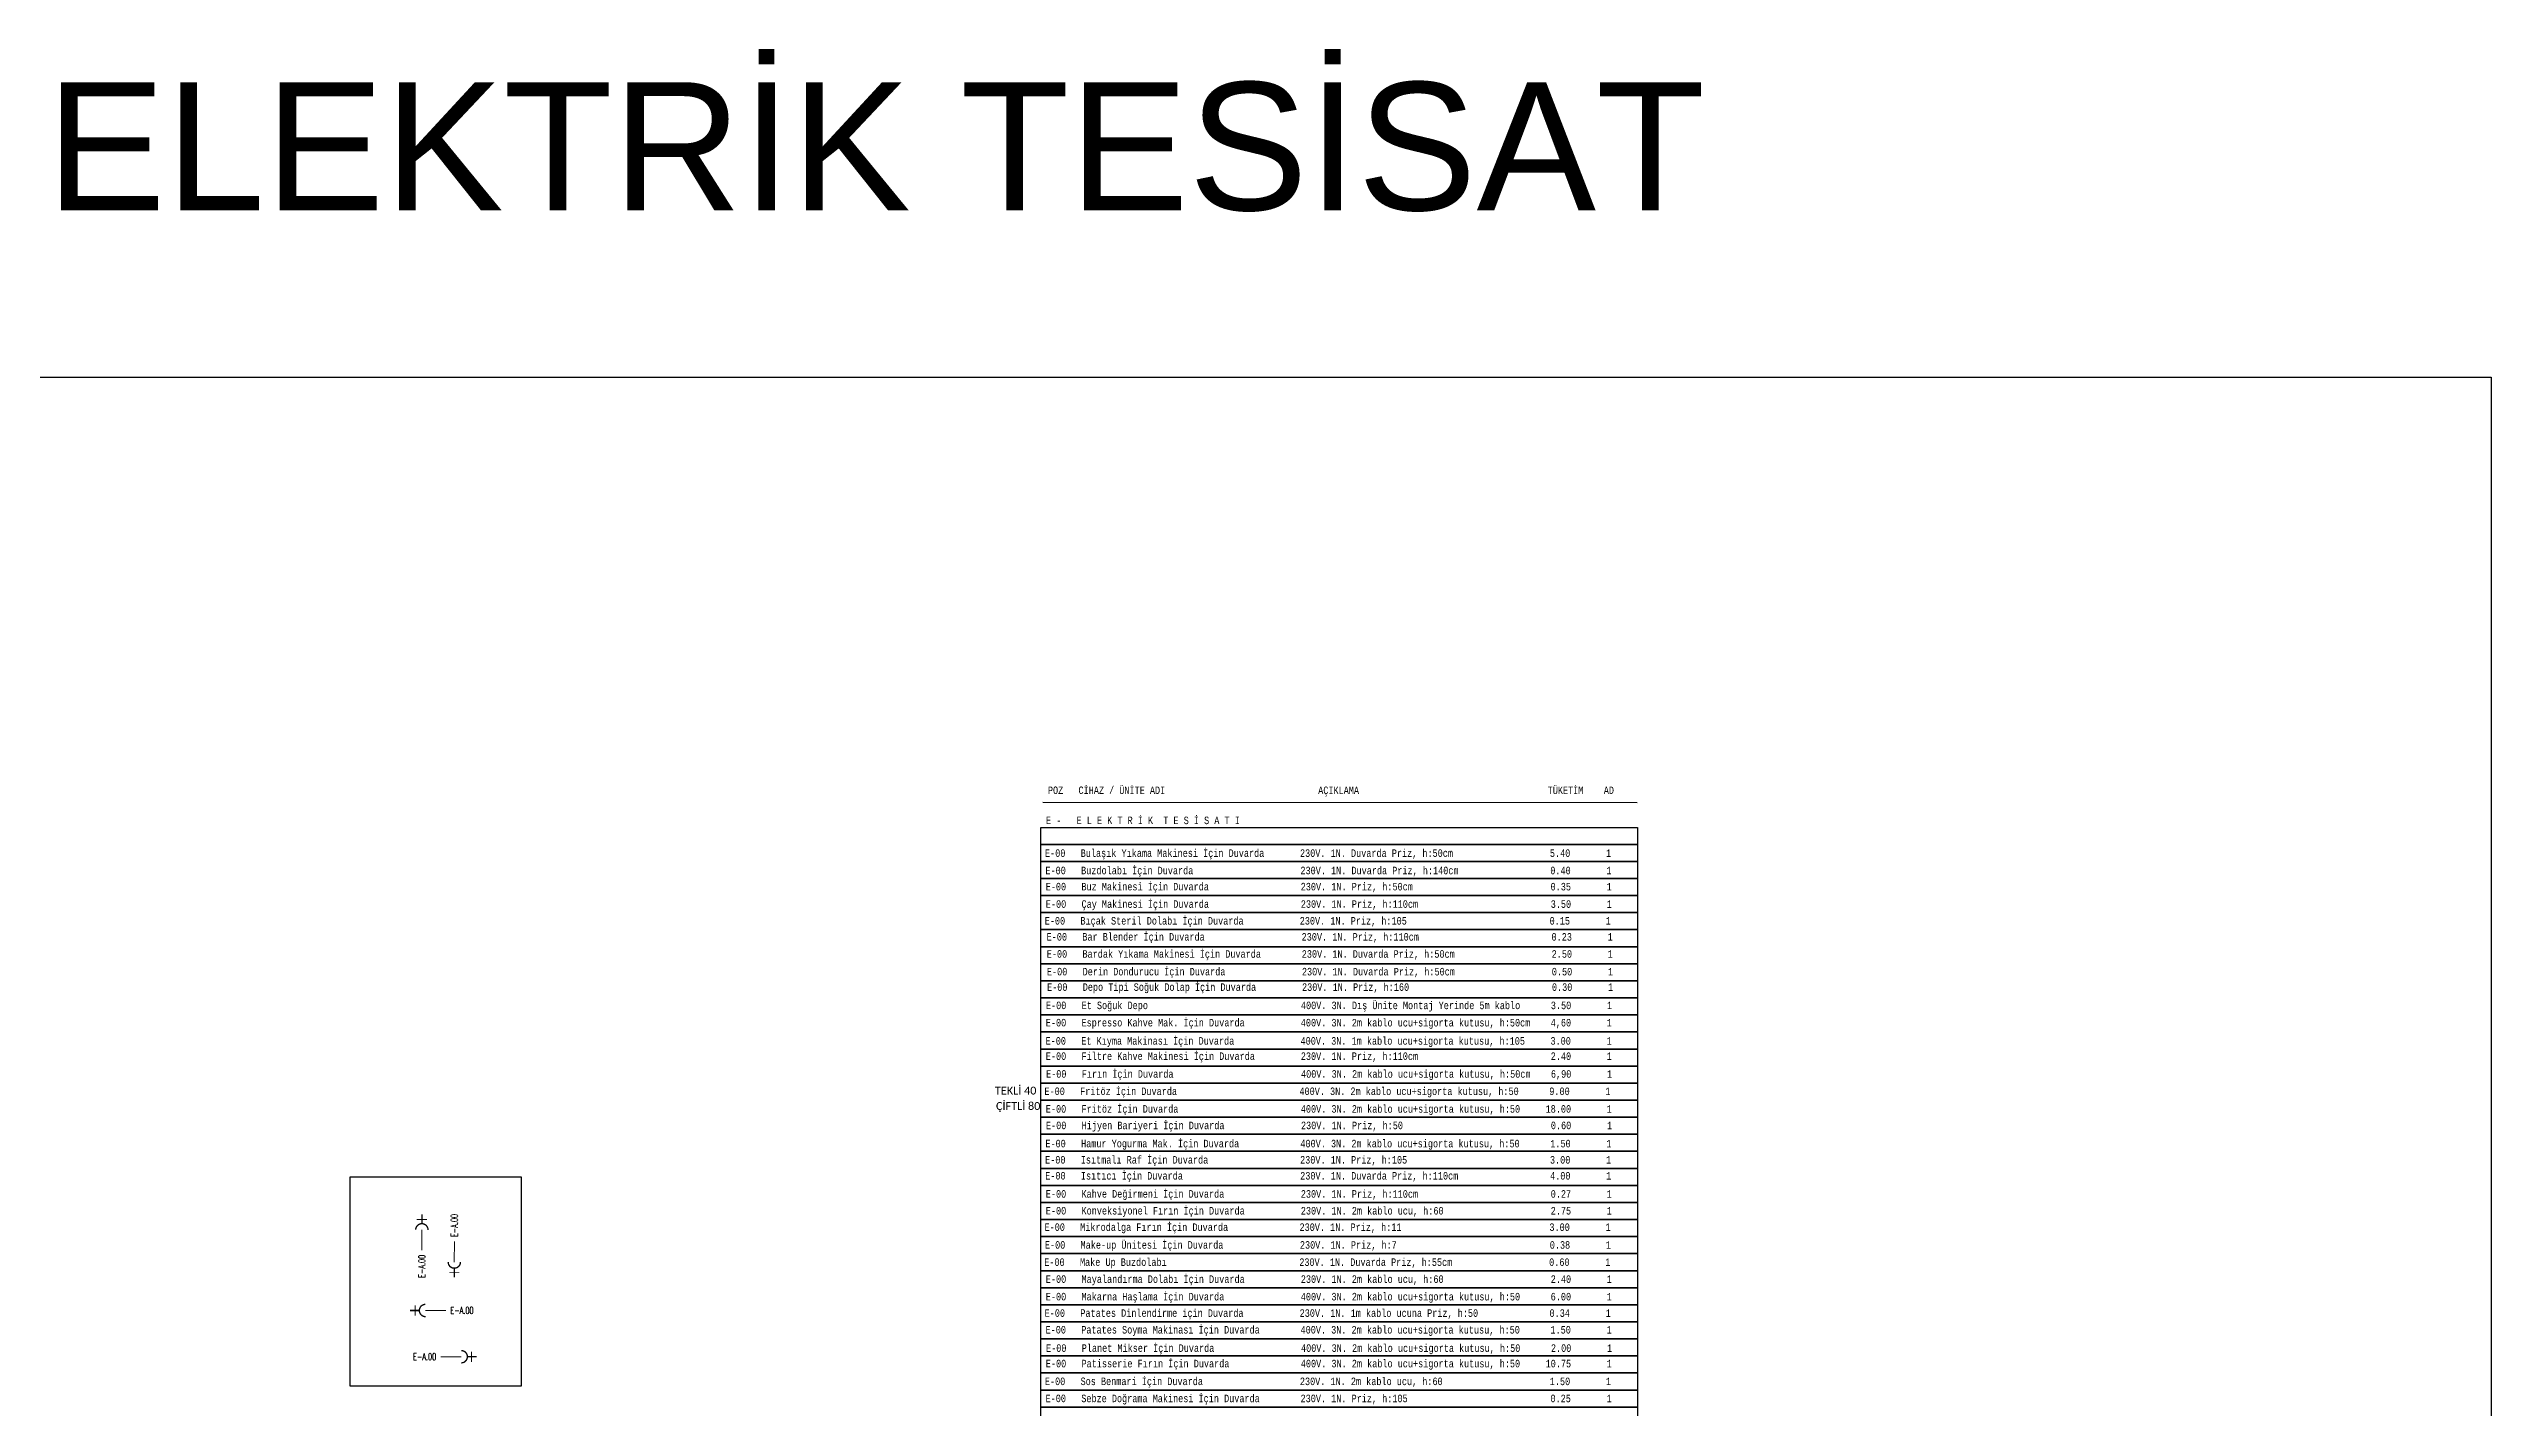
# Model space of a CAD drawing. Header units: millimetres. Extents: x -3516 to 33273, y -7531 to 724.
# Drawn here: x 11578 to 14443, y -5948 to -4355 of the extents above; entities that cross this region are included whole.
import ezdxf
from ezdxf.enums import TextEntityAlignment as Align

# ---------------------------------------------------------------- set-up
doc = ezdxf.new("R2010")
doc.units = ezdxf.units.MM
doc.layers.add('GRC- Yazı 1', color=3, linetype='Continuous', lineweight=20)
doc.layers.add('TES_ELK', color=230, linetype='Continuous')
doc.layers.add('TES_SU', color=150, linetype='Continuous')
doc.styles.add('antet', font='', dxfattribs={"width": 0.8})
doc.styles.add('ekp-yazı', font='arial.ttf', dxfattribs={"height": 10})
doc.styles.add('TESNO', font='romans.shx', dxfattribs={"width": 0.8})
doc.styles.add('text1', font='calibri.ttf')
doc.styles.get('antet').set_extended_font_data('Monospac821 BT')

# ---------------------------------------------------------------- blocks, each defined once
blk = doc.blocks.new('*U130')
at = {"layer": 'TES_ELK'}
blk.add_lwpolyline([(-10, -350), (-10, 350), (10, 350), (10, -350)], close=True, dxfattribs=at)
blk = doc.blocks.new('*U131')
at = {"layer": 'TES_ELK', "color": 0, "linetype": 'ByBlock', "lineweight": -2, "transparency": 16777216}
for p in [(-1480, 0), (-1460, 0), (-1440, 0), (-1420, 0), (-1400, 0), (-1380, 0), (-1360, 0), (-1340, 0), (-1320, 0), (-1300, 0), (-1280, 0), (-1260, 0), (-1240, 0), (-1220, 0), (-1200, 0), (-1180, 0), (-1160, 0), (-1140, 0), (-1120, 0), (-1100, 0), (-1080, 0), (-1060, 0), (-1040, 0), (-1020, 0), (-1000, 0), (-980, 0), (-960, 0), (-940, 0), (-920, 0), (-900, 0), (-880, 0), (-860, 0), (-840, 0), (-820, 0), (-800, 0), (-780, 0), (-760, 0), (-740, 0), (-720, 0), (-700, 0), (-680, 0), (-660, 0), (-640, 0), (-620, 0), (-600, 0), (-580, 0), (-560, 0), (-540, 0), (-520, 0), (-500, 0), (-480, 0), (-460, 0), (-440, 0), (-420, 0), (-400, 0), (-380, 0), (-360, 0), (-340, 0), (-320, 0), (-300, 0), (-280, 0), (-260, 0), (-240, 0), (-220, 0), (-200, 0), (-180, 0), (-160, 0), (-140, 0), (-120, 0), (-100, 0), (-80, 0), (-60, 0), (-40, 0), (-20, 0), (0, 0)]:
    blk.add_blockref('*U130', p, dxfattribs=at)
blk = doc.blocks.new('v-em')
at = {"layer": 'TES_ELK', "linetype": 'Continuous'}
for points, const_width in [([(0, -8.83), (0, 2)], 1.6), ([(-6, -4), (6, -4)], 1)]:
    blk.add_lwpolyline(points, dxfattribs=dict(at, const_width=const_width))
at = {"layer": 'TES_ELK', "linetype": 'Continuous', "const_width": 1.6}
blk.add_lwpolyline([(-7.22, -16.05), (-7.22, -16.05, -1), (7.22, -16.05)], format="xyb", dxfattribs=at)
blk = doc.blocks.new('T-RBS100')
at = {"layer": 'TES_ELK', "linetype": 'Continuous', "lineweight": 15}
blk.add_lwpolyline([(45, -16), (45, -40)], dxfattribs=at)
at = {"linetype": 'Continuous'}
blk.add_blockref('v-em', (45, 0), dxfattribs=at)
at = {"layer": 'TES_ELK', "linetype": 'Continuous', "style": 'TESNO', "width": 0.7}
blk.add_attdef('ENO', text='', height=8, rotation=90, dxfattribs=at).set_placement((45, -55, 1), align=Align.MIDDLE)

msp = doc.modelspace()

# ---------------------------------------------------------------- linework, layer by layer
msp.add_lwpolyline([(10124.236, -4739.843), (14442.522, -4739.843), (14442.522, -7531.4), (10124.236, -7531.4)])
msp.add_lwpolyline([(11931.31, -5677.928), (12132.119, -5677.928), (12132.119, -5923.524), (11931.31, -5923.524)], close=True)
at = {"layer": 'TES_SU', "linetype": 'Continuous', "elevation": 0}
msp.add_lwpolyline([(12743.83, -5238.552), (13440.966, -5238.603)], dxfattribs=at)

# ---------------------------------------------------------------- block references
at = {"layer": 'TES_ELK', "color": 3, "lineweight": 25, "rotation": 90.00000000000739}
msp.add_blockref('*U131', (13091.382, -5277.911), dxfattribs=at)
at = {"layer": 'TES_ELK', "linetype": 'Continuous'}
ref = msp.add_blockref('T-RBS100', (12060.594, -5724.048, 0), dxfattribs=dict(at, xscale=-1, rotation=359.8913049762151))
ref.add_attrib('ENO', 'E-A.00', dxfattribs={"linetype": 'Continuous', "height": 8, "rotation": 89.891305, "style": 'TESNO', "width": 0.7}).set_placement((12015.482, -5782.856, 1), align=Align.MIDDLE)
ref = msp.add_blockref('T-RBS100', (12008.594, -5793.734, 0), dxfattribs=dict(at, xscale=-1, rotation=179.8913049762151))
ref.add_attrib('ENO', 'E-A.00', dxfattribs={"linetype": 'Continuous', "height": 8, "rotation": 89.891305, "style": 'TESNO', "width": 0.7}).set_placement((12053.705, -5734.926, 1), align=Align.MIDDLE)
ref = msp.add_blockref('T-RBS100', (12003.843, -5879.633, 0), dxfattribs=dict(at, rotation=90.1086950237849))
ref.add_attrib('ENO', 'E-A.00', dxfattribs={"linetype": 'Continuous', "height": 8, "rotation": 0.108695, "style": 'TESNO', "width": 0.7}).set_placement((12062.651, -5834.521, 1), align=Align.MIDDLE)
ref = msp.add_blockref('T-RBS100', (12077.663, -5933.886, 0), dxfattribs=dict(at, xscale=-1, rotation=269.8913049762151))
ref.add_attrib('ENO', 'E-A.00', dxfattribs={"linetype": 'Continuous', "height": 8, "rotation": 359.891305, "style": 'TESNO', "width": 0.7}).set_placement((12018.855, -5888.774, 1), align=Align.MIDDLE)

# ---------------------------------------------------------------- texts
at = {"char_height": 9.1552, "attachment_point": 1, "style": 'text1'}
for s, insert in [('TEKLİ 40', (12687.697, -5572.122)), ('ÇİFTLİ 80', (12688.94, -5590.158))]:
    msp.add_mtext_dynamic_manual_height_columns(s, width=858.71857, gutter_width=45.776, heights=[0], dxfattribs=dict(at, insert=insert))
at = {"layer": 'GRC- Yazı 1', "color": 1, "style": 'ekp-yazı'}
msp.add_text('ELEKTRİK TESİSAT', height=150.06273, dxfattribs=at).set_placement((11575.263, -4543.986))
at = {"layer": 'TES_ELK', "linetype": 'Continuous', "style": 'antet', "width": 0.8}
for s, height, p in [(' E -   E L E K T R İ K  T E S İ S A T I                                    ', 8.8245, (12741.582, -5264.123, 0)), (' E-00   Bulaşık Yıkama Makinesi İçin Duvarda       230V. 1N. Duvarda Priz, h:50cm                   5.40       1', 8.824501, (12740.423, -5302.536, 0)), (' E-00   Buzdolabı İçin Duvarda                     230V. 1N. Duvarda Priz, h:140cm                  0.40       1', 8.824501, (12740.916, -5322.913, 0)), (' E-00   Buz Makinesi İçin Duvarda                  230V. 1N. Priz, h:50cm                           0.35       1', 8.824501, (12741.244, -5341.835, 0)), (' E-00   Çay Makinesi İçin Duvarda                  230V. 1N. Priz, h:110cm                          3.50       1', 8.824501, (12741.382, -5362.277, 0)), (' E-00   Bıçak Steril Dolabı İçin Duvarda           230V. 1N. Priz, h:105                            0.15       1', 8.824501, (12740.106, -5381.938, 0)), (' E-00   Bar Blender İçin Duvarda                   230V. 1N. Priz, h:110cm                          0.23       1', 8.824501, (12742.349, -5400.735, 0)), (' E-00   Bardak Yıkama Makinesi İçin Duvarda        230V. 1N. Duvarda Priz, h:50cm                   2.50       1', 8.824501, (12742.49, -5420.813, 0)), (' E-00   Derin Dondurucu İçin Duvarda               230V. 1N. Duvarda Priz, h:50cm                   0.50       1', 8.824501, (12742.666, -5441.561, 0)), (' E-00   Et Soğuk Depo                              400V. 3N. Dış Ünite Montaj Yerinde 5m kablo      3.50       1', 8.824501, (12741.531, -5481.122, 0)), (' E-00   Depo Tipi Soğuk Dolap İçin Duvarda         230V. 1N. Priz, h:160                            0.30       1', 8.824501, (12742.816, -5459.675, 0)), (' E-00   Espresso Kahve Mak. İçin Duvarda           400V. 3N. 2m kablo ucu+sigorta kutusu, h:50cm    4,60       1', 8.824501, (12741.377, -5501.42, 0)), (' E-00   Et Kıyma Makinası İçin Duvarda             400V. 3N. 1m kablo ucu+sigorta kutusu, h:105     3.00       1', 8.824501, (12741.088, -5522.777)), (' E-00   Filtre Kahve Makinesi İçin Duvarda         230V. 1N. Priz, h:110cm                          2.40       1', 8.824501, (12741.379, -5540.71, 0)), (' E-00   Fırın İçin Duvarda                         400V. 3N. 2m kablo ucu+sigorta kutusu, h:50cm    6,90       1', 8.824501, (12741.634, -5561.563)), (' E-00   Fritöz İçin Duvarda                        400V. 3N. 2m kablo ucu+sigorta kutusu, h:50      9.00       1', 8.824501, (12739.768, -5581.883, 0)), (' E-00   Fritöz İçin Duvarda                        400V. 3N. 2m kablo ucu+sigorta kutusu, h:50     18.00       1', 8.824501, (12741.382, -5602.565)), (' E-00   Hijyen Bariyeri İçin Duvarda               230V. 1N. Priz, h:50                             0.60       1', 8.824501, (12741.57, -5621.931, 0)), (' E-00   Hamur Yogurma Mak. İçin Duvarda            400V. 3N. 2m kablo ucu+sigorta kutusu, h:50      1.50       1', 8.824501, (12740.869, -5643.225)), (' E-00   Isıtmalı Raf İçin Duvarda                  230V. 1N. Priz, h:105                            3.00       1', 8.824501, (12740.514, -5662.284, 0)), (' E-00   Isıtıcı İçin Duvarda                       230V. 1N. Duvarda Priz, h:110cm                  4.00       1', 8.824501, (12740.645, -5681.001, 0)), (' E-00   Kahve Değirmeni İçin Duvarda               230V. 1N. Priz, h:110cm                          0.27       1', 8.824501, (12741.376, -5702.277, 0)), (' E-00   Konveksiyonel Fırın İçin Duvarda           230V. 1N. 2m kablo ucu, h:60                     2.75       1', 8.824501, (12741.382, -5722.021)), (' E-00   Mikrodalga Fırın İçin Duvarda              230V. 1N. Priz, h:11                             3.00       1', 8.824501, (12739.867, -5741.281, 0)), (' E-00   Make-up Ünitesi İçin Duvarda               230V. 1N. Priz, h:7                              0.38       1', 8.824501, (12740.284, -5762.103, 0)), (' E-00   Make Up Buzdolabı                          230V. 1N. Duvarda Priz, h:55cm                   0.60       1', 8.824501, (12739.558, -5782.321, 0)), (' E-00   Mayalandırma Dolabı İçin Duvarda           230V. 1N. 2m kablo ucu, h:60                     2.40       1', 8.824501, (12741.382, -5802.214)), (' E-00   Makarna Haşlama İçin Duvarda               400V. 3N. 2m kablo ucu+sigorta kutusu, h:50      6.00       1', 8.824501, (12741.382, -5822.787)), (' E-00   Patates Dinlendirme için Duvarda           230V. 1N. 1m kablo ucuna Priz, h:50              0.34       1', 8.824501, (12739.993, -5842.053, 0)), (' E-00   Patates Soyma Makinası İçin Duvarda        400V. 3N. 2m kablo ucu+sigorta kutusu, h:50      1.50       1', 8.824501, (12741.088, -5861.624)), (' E-00   Patisserie Fırın İçin Duvarda              400V. 3N. 2m kablo ucu+sigorta kutusu, h:50     10.75       1', 8.824501, (12741.382, -5901.254)), (' E-00   Planet Mikser İçin Duvarda                 400V. 3N. 2m kablo ucu+sigorta kutusu, h:50      2.00       1', 8.824501, (12741.628, -5883.133)), (' E-00   Sos Benmari İçin Duvarda                   230V. 1N. 2m kablo ucu, h:60                     1.50       1', 8.824501, (12740.285, -5922.122)), (' E-00   Sebze Doğrama Makinesi İçin Duvarda        230V. 1N. Priz, h:105                            0.25       1', 8.824501, (12741.088, -5942.17))]:
    msp.add_text(s, height=height, rotation=359.995769, dxfattribs=at).set_placement(p)
at = {"layer": 'TES_SU', "linetype": 'Continuous', "style": 'antet', "width": 0.8}
msp.add_text(' POZ   CİHAZ / ÜNİTE ADI                              AÇIKLAMA                                     TÜKETİM    AD', height=8.824501, rotation=359.995769, dxfattribs=at).set_placement((12743.826, -5228.824, 0))

doc.saveas('drawing.dxf')
